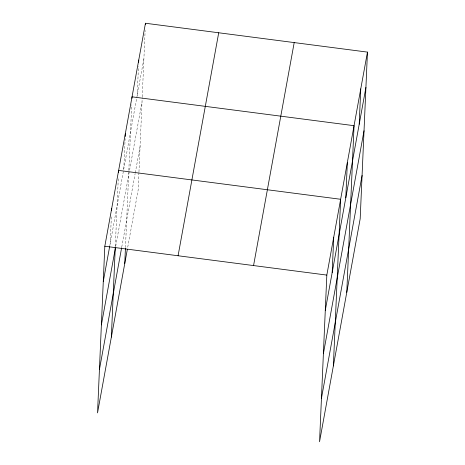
<?xml version="1.0" encoding="UTF-8"?>
<svg xmlns="http://www.w3.org/2000/svg" width="465" height="465" viewBox="0 0 465 465"><rect width="100%" height="100%" fill="white"/><g stroke="black" fill="none" stroke-linecap="round" stroke-linejoin="round"><path stroke-width="0.35" stroke-dasharray="2.33 1.74" d="M110.182 243.631L111.408 215.528M115.326 246.177L118.319 177.624M123.795 168.929L125.12 138.669M125.463 247.601L131.7 104.759M137.204 95.348L138.465 66.524M138.936 172.573L138.175 189.912L127.602 247.926M138.965 171.847L142.209 97.569M142.238 96.842L145.138 30.458M109.798 245.735L143.912 58.555M115.715 246.241L142.017 101.899M121.76 247.031L135.17 173.451M135.298 172.742L140.07 146.562"/><path stroke-width="0.7" d="M367.46 52.109L326.825 275.088L319.548 441.75L360.183 218.765L367.46 52.109L145.452 23.25L104.817 246.235L97.54 412.891L127.346 249.345M111.629 210.488L111.728 208.326M111.356 337.079L115.297 246.903M118.54 172.579L118.633 170.417L340.642 199.276L333.364 365.938M125.213 136.507L125.341 133.624M124.765 263.492L125.428 248.322M131.979 98.278L132.043 96.836L354.051 125.69L346.774 292.351M138.651 62.205L138.75 60.043M145.388 24.692L145.452 23.25M332.19 272.484L333.731 237.185M345.803 197.788L347.343 162.483M359.213 124.202L360.753 88.902M103.277 281.534L109.67 246.438M101.382 324.884L115.46 247.653M99.434 369.547L121.632 247.74M178.078 255.756L218.713 32.771M253.559 265.567L294.2 42.582M325.279 310.393L365.92 87.408M323.39 353.743L364.025 130.758M321.437 398.4L362.078 175.421M104.817 246.235L326.825 275.088"/></g></svg>
